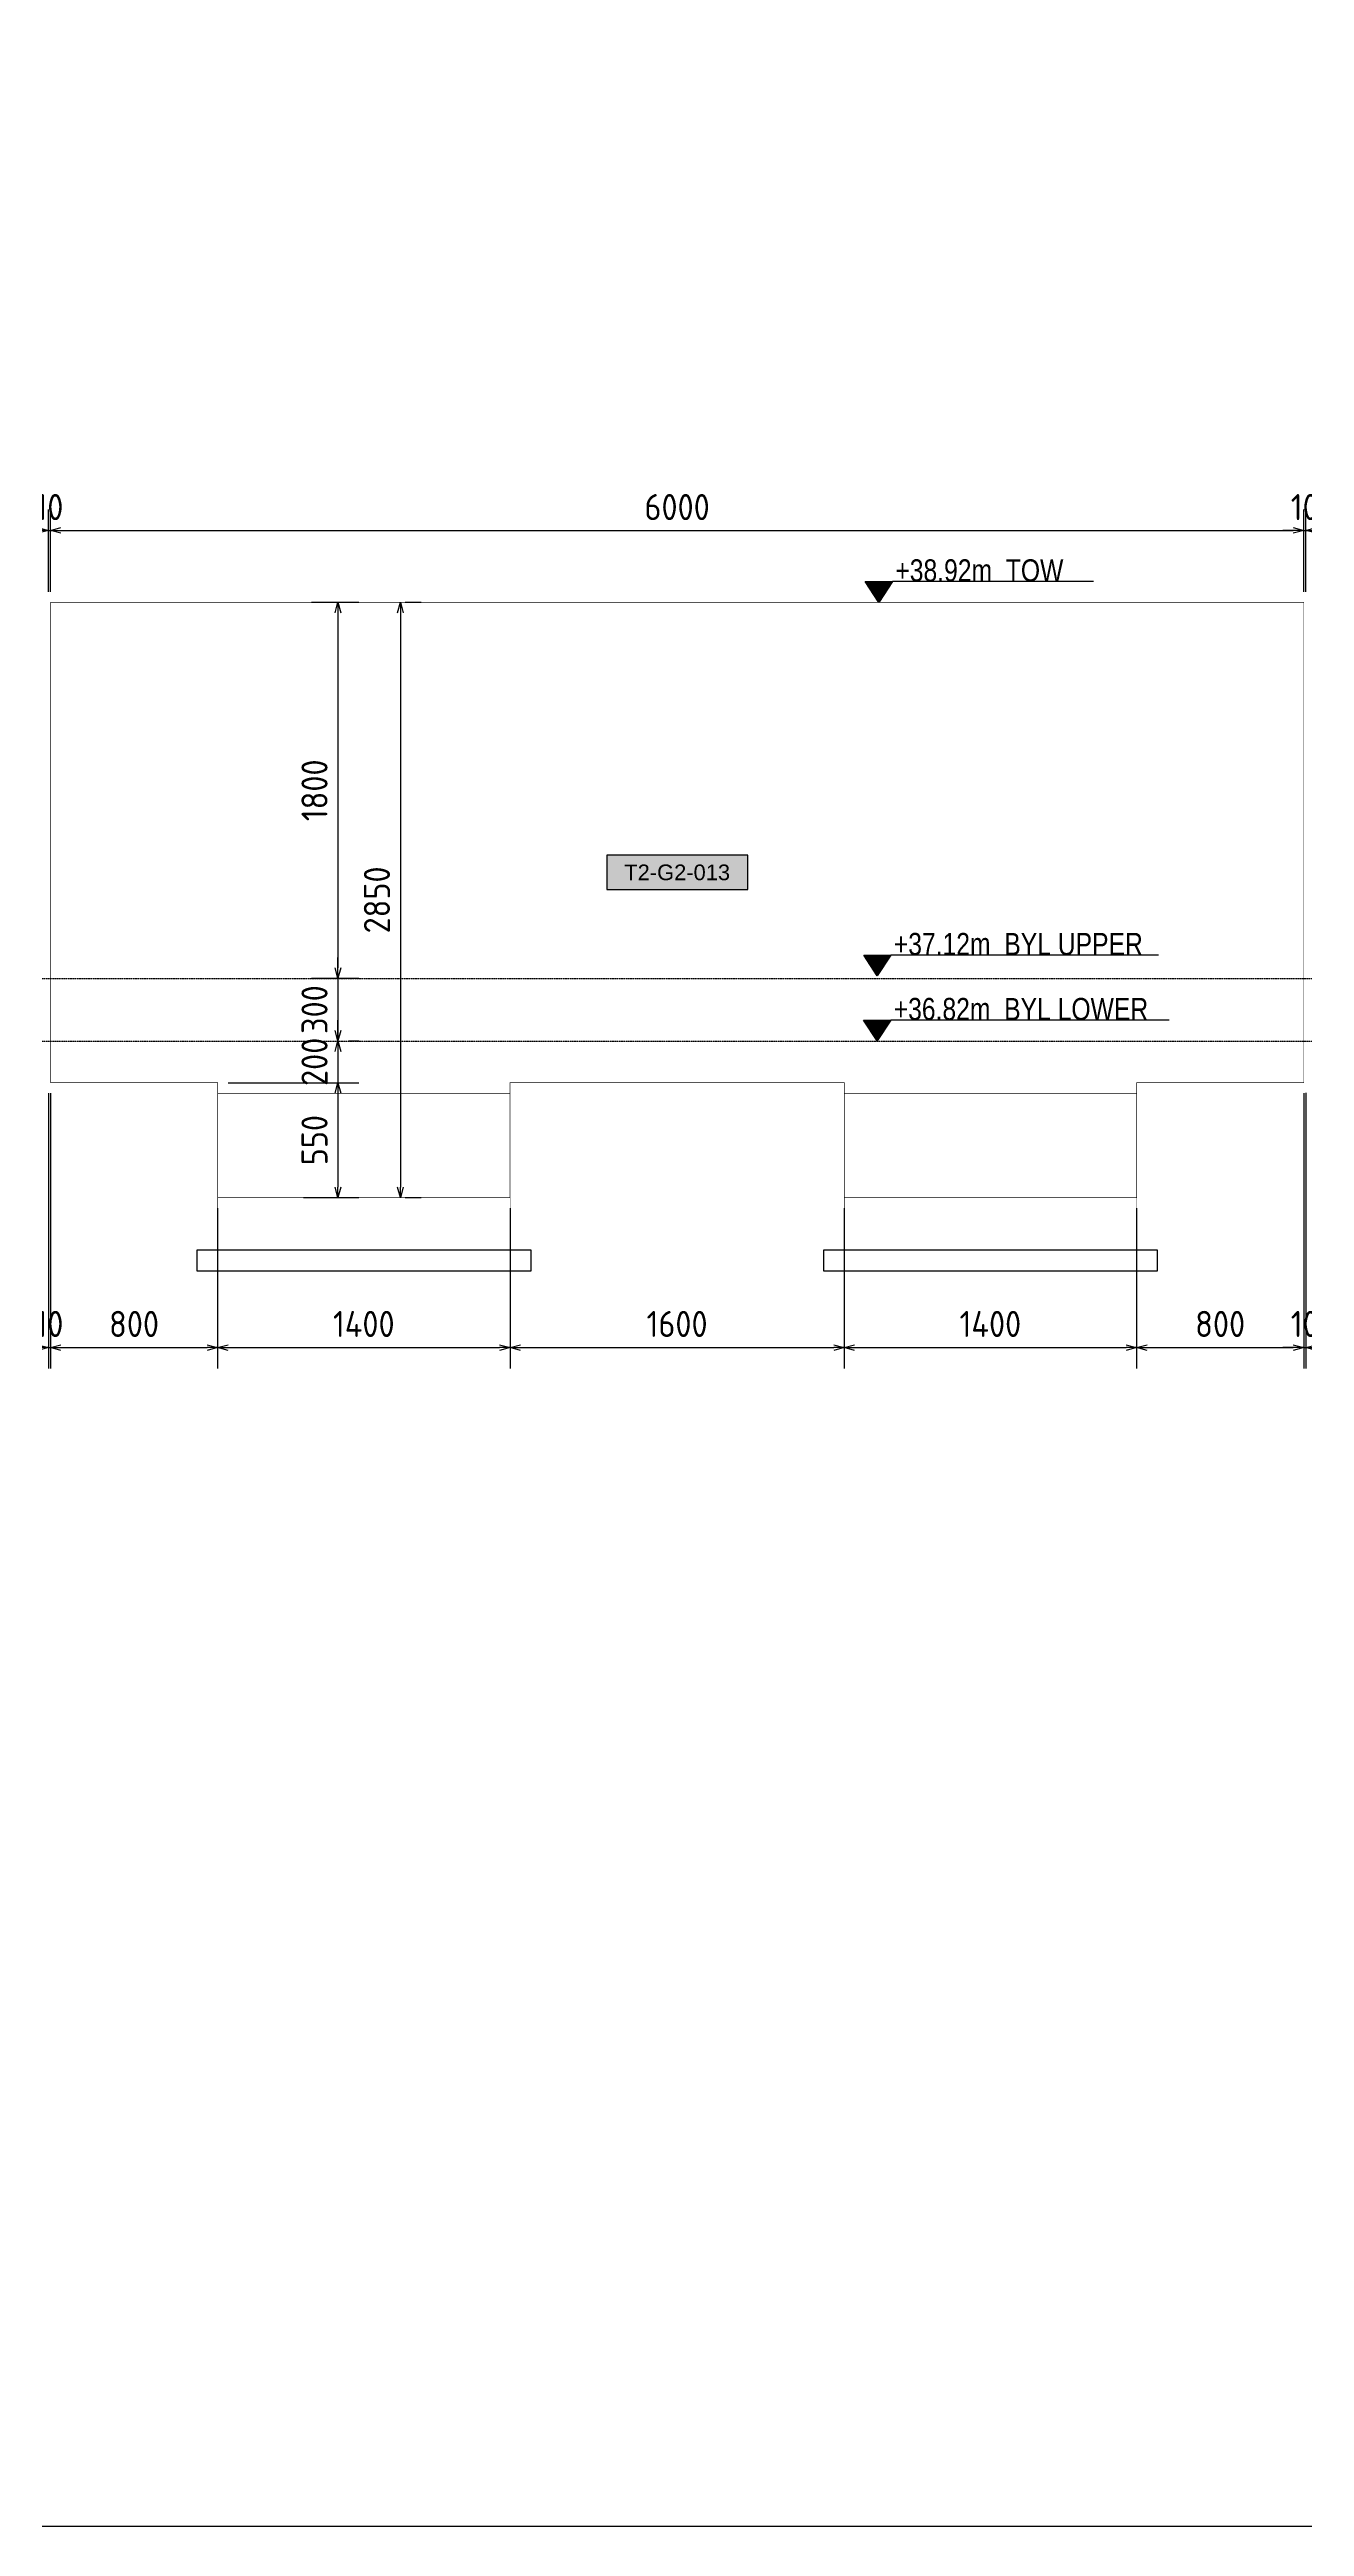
# Model space of a CAD drawing. Header units: centimetres. Extents: x -6122352 to 6876996, y -1694241 to 2592194.
# Drawn here: x 3378725 to 3384734, y 779040 to 790899 of the extents above; entities that cross this region are included whole.
import ezdxf
from ezdxf.enums import TextEntityAlignment as Align

# ---------------------------------------------------------------- set-up
doc = ezdxf.new("R2010")
doc.units = ezdxf.units.CM
doc.header["$MEASUREMENT"] = 0
doc.header["$PDMODE"] = 66
doc.header["$PDSIZE"] = 100
for name, pattern in [('CENTER', [2, 1.25, -0.25, 0.25, -0.25]), ('DASHED2', [0.375, 0.25, -0.125]), ('HIDDEN', [0.375, 0.25, -0.125])]:
    doc.linetypes.add(name, pattern=pattern)
doc.layers.get('Defpoints').update_dxf_attribs({"color": 255, "linetype": 'CENTER'})
for name, color, linetype in [('@MI-TYPE-01', 30, 'Continuous'), ('@MI-TYPE-02', 6, 'Continuous'), ('JML-Dimension', 1, 'Continuous'), ('PANEL-TAGS', 7, 'Continuous'), ('SECTION', 130, 'Continuous')]:
    doc.layers.add(name, color=color, linetype=linetype)
doc.styles.add('PANELTAG_STYLE', font='arial.ttf')
doc.styles.add('Schueco-BEMSTIL', font='isocpeur.ttf', dxfattribs={"width": 0.9})
doc.styles.add('txt-Pisa-std', font='arial.ttf', dxfattribs={"width": 0.8})
doc.dimstyles.new('MI- JWC-TXT-2.5 MM', dxfattribs={"dimscale": 1.5, "dimtxt": 2.5, "dimasz": 1, "dimexe": 2, "dimexo": 1, "dimgap": 1, "dimtad": 1, "dimdec": 0, "dimdsep": 46, "dimtxsty": 'Schueco-BEMSTIL', "dimblk": 'OPEN30', "dimcen": 0, "dimdle": 2, "dimclrd": 140, "dimclre": 8, "dimclrt": 40, "dimadec": 0, "dimazin": 2, "dimtfac": 1, "dimtdec": 0, "dimtix": 1, "dimtmove": 2, "dimatfit": 3, "dimldrblk": 'OPEN', "dimfxl": 2, "dimlwd": -1, "dimlwe": -1, "dimarcsym": 0})

# ---------------------------------------------------------------- blocks, each defined once
blk = doc.blocks.new('*U1142')
at = {"layer": 'JML-Dimension'}
h = blk.add_hatch(color=10, dxfattribs=at)
h.dxf.hatch_style = 1
h.paths.add_polyline_path([(0, 0), (-1.54, 2.37), (1.54, 2.37)])
blk.add_line((24.31, 2.37), (1.54, 2.37), dxfattribs=at)
blk.add_lwpolyline([(0, 0), (-1.54, 2.37), (1.54, 2.37), (0, 0)], dxfattribs=at)
at = {"color": 5, "style": 'txt-Pisa-std', "width": 0.8}
blk.add_attdef('+0.0', text='', height=2.5, dxfattribs=at).set_placement((1.87, 2.37), align=Align.BOTTOM_LEFT)
blk = doc.blocks.new('*U1445')
at = {"layer": 'JML-Dimension'}
h = blk.add_hatch(color=10, dxfattribs=at)
h.dxf.hatch_style = 1
h.paths.add_polyline_path([(0, 0), (-1.54, 2.37), (1.54, 2.37)])
blk.add_line((31.81, 2.37), (1.54, 2.37), dxfattribs=at)
blk.add_lwpolyline([(0, 0), (-1.54, 2.37), (1.54, 2.37), (0, 0)], dxfattribs=at)
at = {"color": 5, "style": 'txt-Pisa-std', "width": 0.8}
blk.add_attdef('+0.0', text='', height=2.5, dxfattribs=at).set_placement((1.87, 2.37), align=Align.BOTTOM_LEFT)
blk = doc.blocks.new('*U1446')
at = {"layer": 'JML-Dimension'}
h = blk.add_hatch(color=10, dxfattribs=at)
h.dxf.hatch_style = 1
h.paths.add_polyline_path([(0, 0), (-1.54, 2.37), (1.54, 2.37)])
blk.add_line((33.03, 2.37), (1.54, 2.37), dxfattribs=at)
blk.add_lwpolyline([(0, 0), (-1.54, 2.37), (1.54, 2.37), (0, 0)], dxfattribs=at)
at = {"color": 5, "style": 'txt-Pisa-std', "width": 0.8}
blk.add_attdef('+0.0', text='', height=2.5, dxfattribs=at).set_placement((1.87, 2.37), align=Align.BOTTOM_LEFT)
blk = doc.blocks.new('_Open30')
at = {"color": 0, "linetype": 'ByBlock', "lineweight": -2}
for p, q in [((-1, 0.27), (0, 0)), ((0, 0), (-1, -0.27)), ((0, 0), (-1, 0))]:
    blk.add_line(p, q, dxfattribs=at)
blk = doc.blocks.new('*D1505')
at = {"layer": '@MI-TYPE-01', "color": 8, "transparency": 16777216}
for p, q in [((3379980, 788252), (3380206, 788252)), ((3379980, 786452), (3380206, 786452))]:
    blk.add_line(p, q, dxfattribs=at)
at = {"layer": '@MI-TYPE-01', "color": 140, "transparency": 16777216}
blk.add_line((3380106, 788202), (3380106, 786502), dxfattribs=at)
at = {"layer": 'Defpoints', "color": 0, "transparency": 16777216}
for p in [(3379930, 788252), (3379930, 786452), (3380106, 786452)]:
    blk.add_point(p, dxfattribs=at)
at = {"layer": '@MI-TYPE-01', "color": 140, "transparency": 16777216, "xscale": 50, "yscale": 50, "zscale": 50}
for p, rotation in [((3380106, 788252), 90), ((3380106, 786452), 270)]:
    blk.add_blockref('_Open30', p, dxfattribs=dict(at, rotation=rotation))
at = {"layer": '@MI-TYPE-01', "color": 40, "transparency": 16777216, "insert": (3379994, 787352), "char_height": 125, "attachment_point": 5, "rotation": 90, "style": 'Schueco-BEMSTIL'}
blk.add_mtext('1800', dxfattribs=at)
blk = doc.blocks.new('_Open')
at = {"color": 0, "linetype": 'ByBlock', "lineweight": -2}
for p, q in [((-1, 0.2), (0, 0)), ((-1, -0.2), (0, 0)), ((0, 0), (-1, 0))]:
    blk.add_line(p, q, dxfattribs=at)
blk = doc.blocks.new('*D1506')
at = {"layer": '@MI-TYPE-01', "color": 140, "transparency": 16777216}
for p, q in [((3380106, 786502), (3380106, 786552)), ((3380106, 786452), (3380106, 786152)), ((3380106, 786102), (3380106, 786052))]:
    blk.add_line(p, q, dxfattribs=at)
at = {"layer": '@MI-TYPE-01', "color": 8, "transparency": 16777216}
for p, q in [((3379980, 786452), (3380206, 786452)), ((3380156, 786152), (3380206, 786152))]:
    blk.add_line(p, q, dxfattribs=at)
at = {"layer": 'Defpoints', "color": 0, "transparency": 16777216}
for p in [(3379930, 786452), (3380106, 786152), (3380106, 786152)]:
    blk.add_point(p, dxfattribs=at)
at = {"layer": '@MI-TYPE-01', "color": 140, "transparency": 16777216, "xscale": 50, "yscale": 50, "zscale": 50}
for p, rotation in [((3380106, 786452), 270), ((3380106, 786152), 90)]:
    blk.add_blockref('_Open30', p, dxfattribs=dict(at, rotation=rotation))
at = {"layer": '@MI-TYPE-01', "color": 40, "transparency": 16777216, "insert": (3379994, 786302), "char_height": 125, "attachment_point": 5, "rotation": 90, "style": 'Schueco-BEMSTIL'}
blk.add_mtext('300', dxfattribs=at)
blk = doc.blocks.new('*D1507')
at = {"layer": '@MI-TYPE-01', "color": 140, "transparency": 16777216}
for p, q in [((3380106, 786202), (3380106, 786252)), ((3380106, 786152), (3380106, 785952)), ((3380106, 785902), (3380106, 785852))]:
    blk.add_line(p, q, dxfattribs=at)
at = {"layer": '@MI-TYPE-01', "color": 8, "transparency": 16777216}
for p, q in [((3380156, 786152), (3380206, 786152)), ((3379580, 785952), (3380206, 785952))]:
    blk.add_line(p, q, dxfattribs=at)
at = {"layer": 'Defpoints', "color": 0, "transparency": 16777216}
for p in [(3380106, 786152), (3379530, 785952), (3380106, 785952)]:
    blk.add_point(p, dxfattribs=at)
at = {"layer": '@MI-TYPE-01', "color": 140, "transparency": 16777216, "xscale": 50, "yscale": 50, "zscale": 50}
for p, rotation in [((3380106, 786152), 270), ((3380106, 785952), 90)]:
    blk.add_blockref('_Open30', p, dxfattribs=dict(at, rotation=rotation))
at = {"layer": '@MI-TYPE-01', "color": 40, "transparency": 16777216, "insert": (3379994, 786052), "char_height": 125, "attachment_point": 5, "rotation": 90, "style": 'Schueco-BEMSTIL'}
blk.add_mtext('200', dxfattribs=at)
blk = doc.blocks.new('*D1508')
at = {"layer": '@MI-TYPE-01', "color": 8, "transparency": 16777216}
for p, q in [((3379580, 785952), (3380206, 785952)), ((3379941, 785402), (3380206, 785402))]:
    blk.add_line(p, q, dxfattribs=at)
at = {"layer": '@MI-TYPE-01', "color": 140, "transparency": 16777216}
blk.add_line((3380106, 785902), (3380106, 785452), dxfattribs=at)
at = {"layer": 'Defpoints', "color": 0, "transparency": 16777216}
for p in [(3379530, 785952), (3379891, 785402), (3380106, 785402)]:
    blk.add_point(p, dxfattribs=at)
at = {"layer": '@MI-TYPE-01', "color": 140, "transparency": 16777216, "xscale": 50, "yscale": 50, "zscale": 50}
for p, rotation in [((3380106, 785952), 90), ((3380106, 785402), 270)]:
    blk.add_blockref('_Open30', p, dxfattribs=dict(at, rotation=rotation))
at = {"layer": '@MI-TYPE-01', "color": 40, "transparency": 16777216, "insert": (3379994, 785677), "char_height": 125, "attachment_point": 5, "rotation": 90, "style": 'Schueco-BEMSTIL'}
blk.add_mtext('550', dxfattribs=at)
blk = doc.blocks.new('*D1509')
at = {"layer": '@MI-TYPE-01', "color": 8, "transparency": 16777216}
for p, q in [((3380428, 788252), (3380505, 788252)), ((3380428, 785402), (3380505, 785402))]:
    blk.add_line(p, q, dxfattribs=at)
at = {"layer": '@MI-TYPE-01', "color": 140, "transparency": 16777216}
blk.add_line((3380405, 788202), (3380405, 785452), dxfattribs=at)
at = {"layer": 'Defpoints', "color": 0, "transparency": 16777216}
for p in [(3380378, 788252), (3380378, 785402), (3380405, 785402)]:
    blk.add_point(p, dxfattribs=at)
at = {"layer": '@MI-TYPE-01', "color": 140, "transparency": 16777216, "xscale": 50, "yscale": 50, "zscale": 50}
for p, rotation in [((3380405, 788252), 90), ((3380405, 785402), 270)]:
    blk.add_blockref('_Open30', p, dxfattribs=dict(at, rotation=rotation))
at = {"layer": '@MI-TYPE-01', "color": 40, "transparency": 16777216, "insert": (3380293, 786827), "char_height": 125, "attachment_point": 5, "rotation": 90, "style": 'Schueco-BEMSTIL'}
blk.add_mtext('2850', dxfattribs=at)
blk = doc.blocks.new('T2-ELE FT')
at = {"color": 12, "linetype": 'HIDDEN', "ltscale": 5, "const_width": 2}
blk.add_lwpolyline([(30306558, 1676366), (30306558, 1676866), (30307958, 1676866), (30307958, 1676366)], dxfattribs=at)
at = {"color": 12, "ltscale": 20, "const_width": 2}
blk.add_lwpolyline([(30306558, 1676366), (30307958, 1676366), (30307958, 1676116), (30306558, 1676116)], close=True, dxfattribs=at)
at = {"color": 8, "ltscale": 20}
blk.add_lwpolyline([(30306458, 1676116), (30308058, 1676116), (30308058, 1676016), (30306458, 1676016)], close=True, dxfattribs=at)
blk = doc.blocks.new('*D1572')
at = {"layer": '@MI-TYPE-01', "color": 8, "transparency": 16777216}
for p, q in [((3378720, 788302), (3378720, 788696)), ((3378730, 788302), (3378730, 788696))]:
    blk.add_line(p, q, dxfattribs=at)
at = {"layer": '@MI-TYPE-01', "color": 140, "transparency": 16777216}
for p, q in [((3378670, 788596), (3378620, 788596)), ((3378720, 788596), (3378730, 788596)), ((3378780, 788596), (3378830, 788596))]:
    blk.add_line(p, q, dxfattribs=at)
at = {"layer": 'Defpoints', "color": 0, "transparency": 16777216}
for p in [(3378730, 788596), (3378720, 788252), (3378730, 788252)]:
    blk.add_point(p, dxfattribs=at)
at = {"layer": '@MI-TYPE-01', "color": 140, "transparency": 16777216, "xscale": 50, "yscale": 50, "zscale": 50}
blk.add_blockref('_Open30', (3378720, 788596), dxfattribs=at)
at = {"layer": '@MI-TYPE-01', "color": 140, "transparency": 16777216, "xscale": 50, "yscale": 50, "zscale": 50, "rotation": 180}
blk.add_blockref('_Open30', (3378730, 788596), dxfattribs=at)
at = {"layer": '@MI-TYPE-01', "color": 40, "transparency": 16777216, "insert": (3378725, 788708), "char_height": 125, "attachment_point": 5, "style": 'Schueco-BEMSTIL'}
blk.add_mtext('10', dxfattribs=at)
blk = doc.blocks.new('*D1573')
at = {"layer": '@MI-TYPE-01', "color": 8, "transparency": 16777216}
for p, q in [((3378730, 788302), (3378730, 788696)), ((3384730, 788302), (3384730, 788696))]:
    blk.add_line(p, q, dxfattribs=at)
at = {"layer": '@MI-TYPE-01', "color": 140, "transparency": 16777216}
blk.add_line((3378780, 788596), (3384680, 788596), dxfattribs=at)
at = {"layer": 'Defpoints', "color": 0, "transparency": 16777216}
for p in [(3384730, 788596), (3378730, 788252), (3384730, 788252)]:
    blk.add_point(p, dxfattribs=at)
at = {"layer": '@MI-TYPE-01', "color": 140, "transparency": 16777216, "xscale": 50, "yscale": 50, "zscale": 50, "rotation": 180}
blk.add_blockref('_Open30', (3378730, 788596), dxfattribs=at)
at = {"layer": '@MI-TYPE-01', "color": 140, "transparency": 16777216, "xscale": 50, "yscale": 50, "zscale": 50}
blk.add_blockref('_Open30', (3384730, 788596), dxfattribs=at)
at = {"layer": '@MI-TYPE-01', "color": 40, "transparency": 16777216, "insert": (3381730, 788708), "char_height": 125, "attachment_point": 5, "style": 'Schueco-BEMSTIL'}
blk.add_mtext('6000', dxfattribs=at)
blk = doc.blocks.new('*D1574')
at = {"layer": '@MI-TYPE-01', "color": 8, "transparency": 16777216}
for p, q in [((3384730, 788302), (3384730, 788696)), ((3384740, 788302), (3384740, 788696))]:
    blk.add_line(p, q, dxfattribs=at)
at = {"layer": '@MI-TYPE-01', "color": 140, "transparency": 16777216}
for p, q in [((3384680, 788596), (3384630, 788596)), ((3384730, 788596), (3384740, 788596)), ((3384790, 788596), (3384840, 788596))]:
    blk.add_line(p, q, dxfattribs=at)
at = {"layer": 'Defpoints', "color": 0, "transparency": 16777216}
for p in [(3384740, 788596), (3384730, 788252), (3384740, 788252)]:
    blk.add_point(p, dxfattribs=at)
at = {"layer": '@MI-TYPE-01', "color": 140, "transparency": 16777216, "xscale": 50, "yscale": 50, "zscale": 50}
blk.add_blockref('_Open30', (3384730, 788596), dxfattribs=at)
at = {"layer": '@MI-TYPE-01', "color": 140, "transparency": 16777216, "xscale": 50, "yscale": 50, "zscale": 50, "rotation": 180}
blk.add_blockref('_Open30', (3384740, 788596), dxfattribs=at)
at = {"layer": '@MI-TYPE-01', "color": 40, "transparency": 16777216, "insert": (3384735, 788708), "char_height": 125, "attachment_point": 5, "style": 'Schueco-BEMSTIL'}
blk.add_mtext('10', dxfattribs=at)
blk = doc.blocks.new('*D1659')
at = {"layer": '@MI-TYPE-01', "color": 8, "transparency": 16777216}
for p, q in [((3378720, 785902), (3378720, 784584)), ((3378730, 785902), (3378730, 784584))]:
    blk.add_line(p, q, dxfattribs=at)
at = {"layer": '@MI-TYPE-01', "color": 140, "transparency": 16777216}
for p, q in [((3378670, 784684), (3378620, 784684)), ((3378720, 784684), (3378730, 784684)), ((3378780, 784684), (3378830, 784684))]:
    blk.add_line(p, q, dxfattribs=at)
at = {"layer": 'Defpoints', "color": 0, "transparency": 16777216}
for p in [(3378720, 785952), (3378730, 785952), (3378730, 784684)]:
    blk.add_point(p, dxfattribs=at)
at = {"layer": '@MI-TYPE-01', "color": 140, "transparency": 16777216, "xscale": 50, "yscale": 50, "zscale": 50}
blk.add_blockref('_Open30', (3378720, 784684), dxfattribs=at)
at = {"layer": '@MI-TYPE-01', "color": 140, "transparency": 16777216, "xscale": 50, "yscale": 50, "zscale": 50, "rotation": 180}
blk.add_blockref('_Open30', (3378730, 784684), dxfattribs=at)
at = {"layer": '@MI-TYPE-01', "color": 40, "transparency": 16777216, "insert": (3378725, 784797), "char_height": 125, "attachment_point": 5, "style": 'Schueco-BEMSTIL'}
blk.add_mtext('10', dxfattribs=at)
blk = doc.blocks.new('*D1660')
at = {"layer": '@MI-TYPE-01', "color": 8, "transparency": 16777216}
for p, q in [((3378730, 785902), (3378730, 784584)), ((3379530, 785352), (3379530, 784584))]:
    blk.add_line(p, q, dxfattribs=at)
at = {"layer": '@MI-TYPE-01', "color": 140, "transparency": 16777216}
blk.add_line((3378780, 784684), (3379480, 784684), dxfattribs=at)
at = {"layer": 'Defpoints', "color": 0, "transparency": 16777216}
for p in [(3378730, 785952), (3379530, 785402), (3379530, 784684)]:
    blk.add_point(p, dxfattribs=at)
at = {"layer": '@MI-TYPE-01', "color": 140, "transparency": 16777216, "xscale": 50, "yscale": 50, "zscale": 50, "rotation": 180}
blk.add_blockref('_Open30', (3378730, 784684), dxfattribs=at)
at = {"layer": '@MI-TYPE-01', "color": 140, "transparency": 16777216, "xscale": 50, "yscale": 50, "zscale": 50}
blk.add_blockref('_Open30', (3379530, 784684), dxfattribs=at)
at = {"layer": '@MI-TYPE-01', "color": 40, "transparency": 16777216, "insert": (3379130, 784797), "char_height": 125, "attachment_point": 5, "style": 'Schueco-BEMSTIL'}
blk.add_mtext('800', dxfattribs=at)
blk = doc.blocks.new('*D1661')
at = {"layer": '@MI-TYPE-01', "color": 8, "transparency": 16777216}
for p, q in [((3379530, 785352), (3379530, 784584)), ((3380930, 785352), (3380930, 784584))]:
    blk.add_line(p, q, dxfattribs=at)
at = {"layer": '@MI-TYPE-01', "color": 140, "transparency": 16777216}
blk.add_line((3379580, 784684), (3380880, 784684), dxfattribs=at)
at = {"layer": 'Defpoints', "color": 0, "transparency": 16777216}
for p in [(3379530, 785402), (3380930, 785402), (3380930, 784684)]:
    blk.add_point(p, dxfattribs=at)
at = {"layer": '@MI-TYPE-01', "color": 140, "transparency": 16777216, "xscale": 50, "yscale": 50, "zscale": 50, "rotation": 180}
blk.add_blockref('_Open30', (3379530, 784684), dxfattribs=at)
at = {"layer": '@MI-TYPE-01', "color": 140, "transparency": 16777216, "xscale": 50, "yscale": 50, "zscale": 50}
blk.add_blockref('_Open30', (3380930, 784684), dxfattribs=at)
at = {"layer": '@MI-TYPE-01', "color": 40, "transparency": 16777216, "insert": (3380230, 784797), "char_height": 125, "attachment_point": 5, "style": 'Schueco-BEMSTIL'}
blk.add_mtext('1400', dxfattribs=at)
blk = doc.blocks.new('*D1662')
at = {"layer": '@MI-TYPE-01', "color": 8, "transparency": 16777216}
for p, q in [((3380930, 785352), (3380930, 784584)), ((3382530, 785352), (3382530, 784584))]:
    blk.add_line(p, q, dxfattribs=at)
at = {"layer": '@MI-TYPE-01', "color": 140, "transparency": 16777216}
blk.add_line((3380980, 784684), (3382480, 784684), dxfattribs=at)
at = {"layer": 'Defpoints', "color": 0, "transparency": 16777216}
for p in [(3380930, 785402), (3382530, 785402), (3382530, 784684)]:
    blk.add_point(p, dxfattribs=at)
at = {"layer": '@MI-TYPE-01', "color": 140, "transparency": 16777216, "xscale": 50, "yscale": 50, "zscale": 50, "rotation": 180}
blk.add_blockref('_Open30', (3380930, 784684), dxfattribs=at)
at = {"layer": '@MI-TYPE-01', "color": 140, "transparency": 16777216, "xscale": 50, "yscale": 50, "zscale": 50}
blk.add_blockref('_Open30', (3382530, 784684), dxfattribs=at)
at = {"layer": '@MI-TYPE-01', "color": 40, "transparency": 16777216, "insert": (3381730, 784797), "char_height": 125, "attachment_point": 5, "style": 'Schueco-BEMSTIL'}
blk.add_mtext('1600', dxfattribs=at)
blk = doc.blocks.new('*D1663')
at = {"layer": '@MI-TYPE-01', "color": 8, "transparency": 16777216}
for p, q in [((3382530, 785352), (3382530, 784584)), ((3383930, 785351), (3383930, 784584))]:
    blk.add_line(p, q, dxfattribs=at)
at = {"layer": '@MI-TYPE-01', "color": 140, "transparency": 16777216}
blk.add_line((3382580, 784684), (3383880, 784684), dxfattribs=at)
at = {"layer": 'Defpoints', "color": 0, "transparency": 16777216}
for p in [(3382530, 785402), (3383930, 785401), (3383930, 784684)]:
    blk.add_point(p, dxfattribs=at)
at = {"layer": '@MI-TYPE-01', "color": 140, "transparency": 16777216, "xscale": 50, "yscale": 50, "zscale": 50, "rotation": 180}
blk.add_blockref('_Open30', (3382530, 784684), dxfattribs=at)
at = {"layer": '@MI-TYPE-01', "color": 140, "transparency": 16777216, "xscale": 50, "yscale": 50, "zscale": 50}
blk.add_blockref('_Open30', (3383930, 784684), dxfattribs=at)
at = {"layer": '@MI-TYPE-01', "color": 40, "transparency": 16777216, "insert": (3383230, 784797), "char_height": 125, "attachment_point": 5, "style": 'Schueco-BEMSTIL'}
blk.add_mtext('1400', dxfattribs=at)
blk = doc.blocks.new('*D1664')
at = {"layer": '@MI-TYPE-01', "color": 8, "transparency": 16777216}
for p, q in [((3384730, 785902), (3384730, 784584)), ((3383930, 785351), (3383930, 784584))]:
    blk.add_line(p, q, dxfattribs=at)
at = {"layer": '@MI-TYPE-01', "color": 140, "transparency": 16777216}
blk.add_line((3383980, 784684), (3384680, 784684), dxfattribs=at)
at = {"layer": 'Defpoints', "color": 0, "transparency": 16777216}
for p in [(3384730, 785952), (3383930, 785401), (3384730, 784684)]:
    blk.add_point(p, dxfattribs=at)
at = {"layer": '@MI-TYPE-01', "color": 140, "transparency": 16777216, "xscale": 50, "yscale": 50, "zscale": 50, "rotation": 180}
blk.add_blockref('_Open30', (3383930, 784684), dxfattribs=at)
at = {"layer": '@MI-TYPE-01', "color": 140, "transparency": 16777216, "xscale": 50, "yscale": 50, "zscale": 50}
blk.add_blockref('_Open30', (3384730, 784684), dxfattribs=at)
at = {"layer": '@MI-TYPE-01', "color": 40, "transparency": 16777216, "insert": (3384330, 784797), "char_height": 125, "attachment_point": 5, "style": 'Schueco-BEMSTIL'}
blk.add_mtext('800', dxfattribs=at)
blk = doc.blocks.new('*D1665')
at = {"layer": '@MI-TYPE-01', "color": 8, "transparency": 16777216}
for p, q in [((3384730, 785902), (3384730, 784584)), ((3384740, 785903), (3384740, 784584))]:
    blk.add_line(p, q, dxfattribs=at)
at = {"layer": '@MI-TYPE-01', "color": 140, "transparency": 16777216}
for p, q in [((3384680, 784684), (3384630, 784684)), ((3384730, 784684), (3384740, 784684)), ((3384790, 784684), (3384840, 784684))]:
    blk.add_line(p, q, dxfattribs=at)
at = {"layer": 'Defpoints', "color": 0, "transparency": 16777216}
for p in [(3384730, 785952), (3384740, 785953), (3384740, 784684)]:
    blk.add_point(p, dxfattribs=at)
at = {"layer": '@MI-TYPE-01', "color": 140, "transparency": 16777216, "xscale": 50, "yscale": 50, "zscale": 50}
blk.add_blockref('_Open30', (3384730, 784684), dxfattribs=at)
at = {"layer": '@MI-TYPE-01', "color": 140, "transparency": 16777216, "xscale": 50, "yscale": 50, "zscale": 50, "rotation": 180}
blk.add_blockref('_Open30', (3384740, 784684), dxfattribs=at)
at = {"layer": '@MI-TYPE-01', "color": 40, "transparency": 16777216, "insert": (3384735, 784797), "char_height": 125, "attachment_point": 5, "style": 'Schueco-BEMSTIL'}
blk.add_mtext('10', dxfattribs=at)
blk = doc.blocks.new('PANELTAG')
at = {"layer": 'PANEL-TAGS', "color": 1}
blk.add_lwpolyline([(-13.5, -3.3), (13.5, -3.3), (13.5, 3.3), (-13.5, 3.3)], close=True, dxfattribs=at)
at = {"layer": 'PANEL-TAGS', "color": 40, "true_color": 0xffd700}
blk.add_solid([(-13.5, -3.3), (13.5, -3.3), (-13.5, 3.3), (13.5, 3.3)], dxfattribs=at)
at = {"layer": 'PANEL-TAGS', "color": 5, "style": 'PANELTAG_STYLE'}
blk.add_attdef('TAGNO', text='', height=3, dxfattribs=at).set_placement((0, 0), align=Align.CENTER)

msp = doc.modelspace()

# ---------------------------------------------------------------- linework, layer by layer
msp.add_lwpolyline([(3278170.28592, 802757.28808), (3588252.33865, 802757.28808), (3588252.33865, 779039.77254), (3278170.28592, 779039.77254)], close=True)
at = {"layer": '@MI-TYPE-01', "const_width": 2.5}
msp.add_lwpolyline([(3378730.3507, 788252.13772), (3384730.3507, 788252.13772), (3384730.3507, 785952.23722), (3383930.3507, 785952.23722), (3383930.3507, 785402.23722), (3382530.3507, 785402.23722), (3382530.3507, 785952.23722), (3380930.3507, 785952.23722), (3380930.3507, 785402.23722), (3379530.3507, 785402.23722), (3379530.3507, 785952.23722), (3378730.3507, 785952.29304)], close=True, dxfattribs=at)
at = {"layer": '@MI-TYPE-02', "color": 160, "linetype": 'DASHED2', "ltscale": 5}
for points in [[(3348465.56296, 786450.51811), (3390750.34341, 786450.51811)], [(3348465.56296, 786150.51811), (3390750.34341, 786150.51811)]]:
    msp.add_lwpolyline(points, dxfattribs=at)

# ---------------------------------------------------------------- block references
at = {"color": 2, "xscale": -1}
for p in [(33687488.51226, -890964.98625), (33690488.51226, -890964.98625)]:
    msp.add_blockref('T2-ELE FT', p, dxfattribs=at)
at = {"layer": 'PANEL-TAGS'}
ref = msp.add_blockref('PANELTAG', (3381730.35468, 786959.131), dxfattribs=dict(at, xscale=25, yscale=25, zscale=25))
ref.add_attrib('TAGNO', 'T2-G2-013', dxfattribs={"color": 5, "height": 75, "style": 'PANELTAG_STYLE'}).set_placement((3381730.35468, 786959.131), align=Align.MIDDLE_CENTER)
at = {"layer": 'SECTION', "color": 6}
ref = msp.add_blockref('*U1142', (3382695.76768, 788251.86778), dxfattribs=dict(at, xscale=42.30147098076819, yscale=42.30147098076819, zscale=42.30147098076819))
ref.add_attrib('+0.0', '+38.92m  TOW', (3382774.89633, 788352.12484), dxfattribs={"layer": 'JML-Dimension', "color": 5, "height": 105.7536775, "style": 'txt-Pisa-std', "width": 0.8})
ref = msp.add_blockref('*U1445', (3382688.47419, 786463.06891), dxfattribs=dict(at, xscale=42.30147098076819, yscale=42.30147098076819, zscale=42.30147098076819))
ref.add_attrib('+0.0', '+37.12m  BYL UPPER', (3382767.60284, 786563.32598), dxfattribs={"layer": 'JML-Dimension', "color": 5, "height": 105.7536775, "style": 'txt-Pisa-std', "width": 0.8})
ref = msp.add_blockref('*U1446', (3382687.93419, 786151.86782), dxfattribs=dict(at, xscale=42.30147098076819, yscale=42.30147098076819, zscale=42.30147098076819))
ref.add_attrib('+0.0', '+36.82m  BYL LOWER', (3382767.06284, 786252.12489), dxfattribs={"layer": 'JML-Dimension', "color": 5, "height": 105.7536775, "style": 'txt-Pisa-std', "width": 0.8})

# ---------------------------------------------------------------- dimensions: what is measured, and where the dimension line sits
at = {"layer": '@MI-TYPE-01'}
for base, p1, p2, picture, middle in [((3378730.3507, 788595.54934), (3378720.35435, 788251.86778), (3378730.3507, 788252.13772), '*D1572', (3378725.35252, 788708.04934)), ((3384730.3507, 788595.54934), (3378730.3507, 788252.13772), (3384730.3507, 788252.13772), '*D1573', (3381730.3507, 788708.04934)), ((3384740.34706, 788595.54934), (3384730.3507, 788252.13772), (3384740.34706, 788252.13772), '*D1574', (3384735.34888, 788708.04934)), ((3378730.3507, 784684.25759), (3378720.35435, 785951.96728), (3378730.3507, 785952.29304), '*D1659', (3378725.35252, 784796.75759)), ((3379530.3507, 784684.25759), (3378730.3507, 785952.29304), (3379530.3507, 785402.23722), '*D1660', (3379130.3507, 784796.75759)), ((3384730.3507, 784684.25759), (3383930.3507, 785400.88751), (3384730.3507, 785952.23722), '*D1664', (3384330.3507, 784796.75759)), ((3384740.34706, 784684.25759), (3384730.3507, 785952.23722), (3384740.34706, 785952.56298), '*D1665', (3384735.34888, 784796.75759)), ((3380930.3507, 784684.25759), (3379530.3507, 785402.23722), (3380930.3507, 785402.23722), '*D1661', (3380230.3507, 784796.75759)), ((3382530.3507, 784684.25759), (3380930.3507, 785402.23722), (3382530.3507, 785402.23722), '*D1662', (3381730.3507, 784796.75759)), ((3383930.3507, 784684.25759), (3382530.3507, 785402.23722), (3383930.3507, 785400.88751), '*D1663', (3383230.3507, 784796.75759))]:
    dim = msp.add_linear_dim(base=base, p1=p1, p2=p2, dimstyle='MI- JWC-TXT-2.5 MM', dxfattribs=at)
    dim.commit()
    dim.dimension.update_dxf_attribs({"geometry": picture, "text_midpoint": middle})
for base, p1, p2, picture, middle in [((3380106.2578, 786451.86782), (3379930.33987, 788251.86778), (3379930.33987, 786451.86782), '*D1505', (3379993.7578, 787351.8678)), ((3380405.12015, 785401.96728), (3380378.26842, 788251.86778), (3380378.26842, 785401.96728), '*D1509', (3380292.62015, 786826.91753)), ((3380106.2578, 786151.86782), (3379930.33987, 786451.86782), (3380106.2578, 786151.86782), '*D1506', (3379993.7578, 786301.86782)), ((3380106.2578, 785951.96728), (3380106.2578, 786151.86782), (3379530.3507, 785951.96728), '*D1507', (3379993.7578, 786051.91755)), ((3380106.2578, 785401.96728), (3379530.3507, 785951.96728), (3379890.75871, 785401.96728), '*D1508', (3379993.7578, 785676.96728))]:
    dim = msp.add_linear_dim(base=base, p1=p1, p2=p2, angle=90, dimstyle='MI- JWC-TXT-2.5 MM', dxfattribs=at)
    dim.commit()
    dim.dimension.update_dxf_attribs({"geometry": picture, "text_midpoint": middle})

doc.saveas('drawing.dxf')
